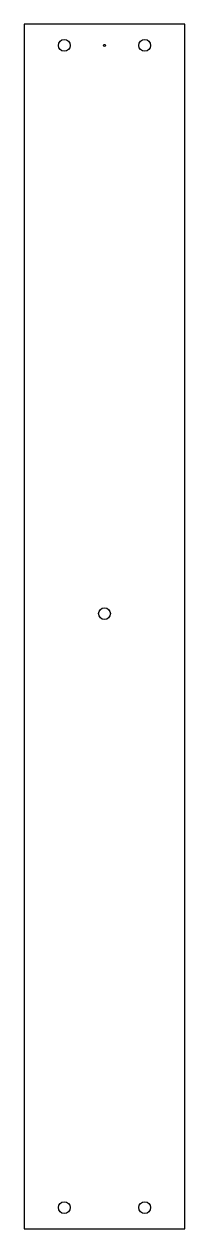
# Model space of a CAD drawing. Header units: inches. Extents: x 0 to 2, y -14.9 to 0.
import ezdxf

# ---------------------------------------------------------------- set-up
doc = ezdxf.new("R2010")
doc.units = ezdxf.units.IN
doc.header["$MEASUREMENT"] = 0

msp = doc.modelspace()

# ---------------------------------------------------------------- linework, layer by layer
at = {"linetype": 'Continuous', "lineweight": 25}
for p, q in [((2, 0), (0, 0)), ((0, 0), (0, -14.947)), ((2, -14.947), (2, 0)), ((0, -14.947), (2, -14.947))]:
    msp.add_line(p, q, dxfattribs=at)
for centre, radius in [((0.5, -0.264), 0.0732), ((1, -0.264), 0.0125), ((1.5, -0.264), 0.0732), ((1, -7.314), 0.0732), ((0.5, -14.683), 0.0732), ((1.5, -14.683), 0.0732)]:
    msp.add_circle(centre, radius, dxfattribs=at)

doc.saveas('drawing.dxf')
